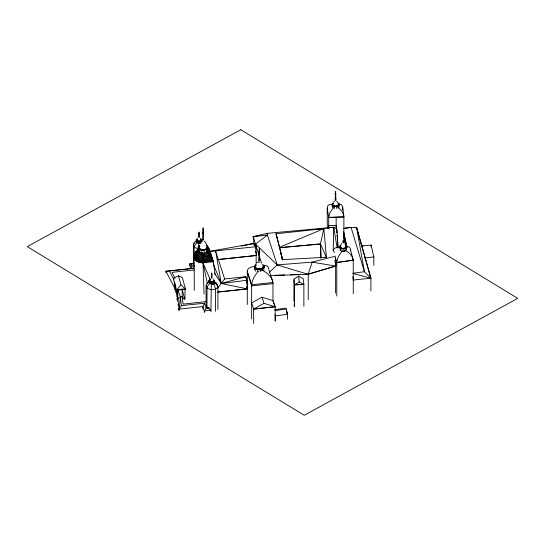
<?xml version="1.0" encoding="UTF-8"?>
<svg xmlns="http://www.w3.org/2000/svg" width="545" height="545" viewBox="0 0 545 545"><rect width="100%" height="100%" fill="white"/><g stroke="black" fill="none" stroke-linecap="round" stroke-linejoin="round"><path stroke-width="0.82" d="M253.772 244.044L253.772 238.438M198.864 250.353C199.109 254.379 204.988 253.357 207.475 252.86L211.814 257.744L213.184 261.818L208.844 248.493L207.563 247.784L209.954 255.217C207.127 256.756 192.984 256.661 197.821 249.869A5.886 3.399 0 0 1 198.802 249.215M246.81 282.535L246.851 280.293L245.686 276.731L224.608 278.986L217.816 287.971M261.552 263.153L253.091 236.673L266.975 233.369L333.738 227.265L333.213 250.387L334.46 252.478M203.142 227.967L203.619 239.773L203.047 240.059L202.549 239.725L203.053 227.994M258.705 260.653L259.243 248.922M335.584 191.54L335.938 200.178L335.529 200.397L335.148 200.151L335.502 191.54M341.661 251.463L345.728 250.584C349.284 252.601 352.935 255.871 353.18 260.217L336.721 262.561L338.166 256.92L341.953 251.122M199.068 232.163L199.027 237.15L199 232.163M211.794 273.059L211.746 278.039L211.726 273.052M336.013 261.845L335.768 266.076L308.109 274.319L270.702 275.654M247.287 272.309L251.654 285.921C251.64 280.225 254.91 275.007 258.657 270.94M179.121 310.759L180.402 296.807L177.731 289.661L183.556 288.945M247.287 304.539L247.307 271.233C247.532 267.69 251.606 266.362 254.624 266.825M198.796 243.377L198.237 248.82L194.313 247.423L193.393 244.555L194.136 242.675L195.287 241.605L196.384 241.156L196.874 242.695L198.796 243.377L201.228 243.118M215.575 311.318L215.575 289.211L217.966 287.263L216.971 284.837L214.962 283.168L213.953 284.006L211.521 284.265L211.317 285.464L210.915 311.883M199.817 246.354L199.463 245.652L198.101 247.144L198.673 248.718C200.778 250.68 204.028 250.557 206.535 249.467L206.868 249.085L204.089 249.917L204.014 253.091M255.973 265.572L255.619 264.87L254.256 266.362L254.828 267.942C256.933 269.898 260.19 269.775 262.697 268.685L263.024 268.303L260.251 269.141L260.176 271.601M333.186 250.639C333.663 247.621 337.348 247.055 339.828 247.648M338.99 207.604L338.833 203.448L339.331 204.6L338.397 205.71L336.394 206.357L336.333 208.544M340.727 245.959L340.462 245.454L339.528 246.565C340.148 249.242 343.827 249.133 345.809 248.173L346.061 247.886L344.059 248.534L343.997 251.374L342.601 251.334M195.655 241.789L196.125 240.713L197.079 240.25M198.734 236.952L199.341 236.993M211.453 277.841L212.059 277.882M202.549 239.725L202.985 239.446M259.277 248.861L259.686 260.851M333.063 203.782L332.791 203.271L332.218 206.753M340.462 245.454L339.882 246.967L340.332 250.632L340.332 248.016L339.528 246.565L340.332 248.016L341.756 248.466L345.809 248.173L346.995 246.776L346.504 245.625L345.346 245.121M196.827 242.389L196.479 240.113L196.915 239.051L196.2 239.875L196.588 240.774C200.233 242.144 204.641 241.333 196.827 240.931L196.2 239.875L196.827 240.931L196.827 242.389L198.039 242.961L201.044 242.668M197.011 239.568L197.065 240.522A2.418 1.397 0 0 0 198.278 241.231L199.933 241.272A1.935 1.117 0 0 0 201.064 240.631L201.01 239.671A2.418 1.397 0 0 0 200.71 239.384M213.981 280.818L213.313 282.038L211.099 282.228A2.527 1.458 0 0 1 209.764 281.527L209.641 279.939L209.198 281.002L209.546 283.277L212.366 283.959L214.41 282.814L214.287 280.246L214.41 282.814M194.565 254.706L194.04 255.959A9.878 5.702 0 0 0 195.526 259.706C200.506 263.828 207.379 261.348 213.095 261.048M196.043 251.592L195.607 252.642A8.298 4.789 0 0 0 196.854 255.789C200.935 259.188 206.582 257.131 211.269 256.893L208.469 248.173M196.547 251.102L196.139 252.083A7.759 4.476 0 0 0 197.304 255.026C201.085 258.18 206.303 256.273 210.649 256.048L208.047 247.934M198.366 249.576C194.027 255.646 206.623 255.823 209.185 254.406L207.277 248.459M198.4 249.978C196.983 255.121 205.683 254.583 208.36 253.616L207.413 250.68M198.584 251.279L198.584 247.703L199.463 245.652M255.619 264.87L254.74 266.927L254.74 269.789M204.3 312.592L204.3 310.957L202.89 306.576L179.121 309.124L181.383 305.656L204.477 303.19L202.89 306.576L202.89 309.035M208.578 282.072L209.587 281.145M199.647 243.07L199.695 241.524M209.641 279.939L208.926 280.764L209.307 281.663L210.758 282.399L213.96 281.976L212.421 282.412L212.366 283.959M345.251 245.291L346.211 246.115L346.504 245.625L346.661 249.78M263.412 265.906L263.814 265.238L262.288 264.529M333.124 202.454L334.562 201.05M340.788 244.63L341.81 243.499M209.246 308.129L206.167 308.456L204.3 310.957L210.915 310.248L206.991 307.509L206.065 304.641L206.065 285.444L207.107 283.25L209.103 282.044L209.6 283.584L211.521 284.265M197.174 238.444L197.515 237.995M201.343 239.643L201.568 239.357L200.233 238.73L201.343 239.643L201.691 241.919M176.498 290.26L180.94 284.776L178.447 275.811L173.221 278.461L176.498 290.26L185.579 289.286L182.303 277.494L178.447 275.811M332.791 203.271L331.864 204.382C332.484 207.066 336.163 206.957 338.145 205.99L338.397 205.71M196.479 240.113L197.127 239.364L197.045 240.638A2.527 1.458 0 0 0 198.38 241.34L200.969 240.897L201.05 239.602A2.527 1.458 0 0 0 200.71 239.309M196.479 241.571L197.127 240.822M201.044 241.21L201.95 240.256L201.568 239.357L201.95 240.256L201.044 241.21L199.647 241.619M346.661 247.164L346.995 246.776L345.809 248.173L345.809 250.789L343.997 251.374M263.93 267.329L264.386 266.812L263.814 265.238L263.93 270.197M196.159 251.667L194.197 255.244A9.721 5.614 0 0 0 195.662 258.93C200.553 262.983 207.304 260.537 212.918 260.251M194.94 253.343L195.9 252.26M333.853 207.468L330.038 212.441L328.69 217.353L343.888 216.835C343.793 212.85 340.788 209.627 337.798 207.332M194.483 243.533L193.393 244.555L193.407 263.944L194.327 266.812M206.276 285.287L207.032 288.312L206.991 307.509L209.26 307.911M269.271 272.377L277.228 264.89L312.203 262.131L335.543 256.123M196.874 242.695C193.175 245.597 194.354 251.013 194.327 255.006M209.6 283.584L207.883 285.675L207.032 288.312L210.963 289.708L215.616 289.211L213.953 284.006M177.793 300.922L177.793 298.612L180.402 296.807L182.207 296.609L184.087 299.355M343.541 242.471L342.832 242.273L343.561 242.239M256.927 262.547L258.405 261.702M198.407 249.508L195.607 252.131L195.144 253.241A8.768 5.062 0 0 0 196.459 256.566C200.805 260.183 206.814 257.996 211.814 257.744M196.874 250.652L198.046 249.876M196.486 251.136L197.733 250.305M209.852 280.225L210.227 279.98M259.556 252.71L259.897 251.879L258.916 251.477M259.911 262.254L258.65 262.295M294.572 306.528L294.552 284.817L293.939 279.074L298.599 276.213L303.245 278.74L303.858 284.49L303.878 306.195M294.552 284.817L299.212 281.956L303.858 284.463L294.552 284.817L303.858 284.463M275.225 321.005L275.225 306.746L272.963 300.595L262.05 297.202L251.64 302.877L253.643 309.131L253.643 323.464M260.312 270.763L262.799 270.497C267.418 273.038 272.139 277.01 272.984 282.508L272.963 300.595L274.939 306.76L264.025 303.367L253.616 309.042L275.225 306.746M279.231 247.41L323.853 228.648L326.394 257.247L324.718 257.512M259.127 258.691L259.447 258.97M259.127 259.911L259.379 260.21M263.651 265.933C265.987 264.645 268.896 266.43 268.685 269.121M305.718 274.196L308.245 274.108L335.631 265.946M346.463 246.905C348.596 245.89 350.878 247.791 350.51 250.06M209.307 281.663L210.758 282.399L213.763 282.099L214.669 281.145L214.287 280.246M332.355 205.533L334.235 206.535L336.394 206.357L338.145 205.99L339.331 204.6L338.145 205.99L338.145 207.958M241.449 246.061L253.834 243.479L255.271 246.102M198.673 248.718L201.18 250.114L206.535 249.467L208.231 247.594L207.659 246.013L206.133 245.311M254.828 267.942L257.335 269.339L260.251 269.141L262.697 268.685L264.386 266.812L262.697 268.685L262.697 270.831M209.791 251.306L253.834 243.479L254.352 245.89M343.391 228.546L351.069 227.394L356.594 227.428L370.9 278.168L370.9 290.894M335.148 257.329L336.79 262.458L353.255 260.115L353.255 293.632M274.578 309.717L285.205 308.211L286.418 308.981L287.488 314.295L286.336 311.229M274.973 310.602L286.418 308.981M275.218 320.991L275.205 315.977L287.494 314.254L287.508 319.254M343.766 228.307L351.069 227.394L364.414 271.703L370.838 278.161L352.629 273.358L364.414 271.703L356.594 227.428L354.952 227.572M247.151 284.218L246.851 280.293L221.263 283.475L214.321 273.059M255.632 236.435L253.091 236.673L257.295 236.183M317.776 229.125L319.459 228.927M321.979 228.634L325.338 228.239M327.02 228.048L333.738 227.265L336.865 228.961L338.118 247.961M253.091 236.673L267.411 235.072L277.228 264.89L308.109 274.319L312.203 262.131L335.768 266.076L335.509 264.427M253.643 309.131L274.939 306.76M338.922 204.109L341.313 204.402L342.676 206.807L343.888 216.992L343.888 243.09M209.798 251.477L255.632 246.756L255.85 249.14M217.802 259.549L256.136 255.448M218.102 259.618L256.429 255.516L256.143 252.328M193.877 263.433L189.674 263.882L189.674 266.192M193.741 263.542L189.674 263.882L191.179 268.562L193.679 268.351L191.472 263.787L191.179 268.562L165.932 271.26L165.932 272.8M174.434 289.858L174.434 287.556L165.932 271.26L193.679 268.351M194.265 269.959L172.063 272.33L174.965 278.304M364.619 257.928L373.829 256.94L373.829 265.361M247.287 283.986L247.212 288.857M247.307 271.233L251.654 284.79L272.984 282.508L268.937 269.911M251.64 285.866L272.984 283.638M217.973 291.984L247.287 288.85L246.524 286.459M217.68 292.113L247.512 288.925L221.263 283.475L213.259 264.039M370.9 278.168L353.187 280.048L352.908 276.703M205.921 301.664L183.106 304.103L182.207 296.609L182.146 289.191L184.619 299.082M205.009 252.308L206.541 252.144L207.475 252.86L207.011 251.429M212.639 259.427C207.182 259.706 200.615 262.091 195.866 258.146A9.483 5.47 0 0 1 194.436 254.549M200.676 262.724L213.374 261.818L215.214 274.85M253.772 236.83L255.469 236.673M361.955 245.924L371.118 245.08L373.829 256.94M279.285 247.668L320.48 243.922L326.394 257.247L282.698 259.645L276.077 233.764L323.853 228.648L320.48 243.922L321.332 257.983M279.708 247.716L320.494 244.017L320.494 258.303M343.445 228.593L345.973 228.382M340.019 247.716L341.906 248.711L344.059 248.534M331.673 204.361C329.439 203.932 326.905 205.588 327.245 208.04L328.696 217.516L343.888 216.992M274.564 275.307L284.667 274.946M290.56 274.741L299.825 274.408M342.934 248.329L343.663 248.316A2.78 1.608 0 0 0 346.014 246.892L345.993 246.469M336.394 206.357L332.668 205.833L331.864 204.382L332.668 205.833L332.668 207.795M204.089 249.917L200.962 249.78L199.102 249.133L198.101 247.144L198.584 247.703M260.251 269.141L257.117 268.998L255.258 268.358L254.256 266.362L255.258 268.358L255.258 271.219M212.421 282.412L209.546 281.82L208.926 280.764L209.546 281.82L209.546 283.277M202.202 252.505L202.706 252.546L202.808 262.894M201.841 241.006L202.495 241.135M198.666 262.234L202.992 262.894L209.859 278.706L209.859 280.362M198.85 262.234L195.464 260.469A9.953 5.75 0 0 1 193.966 256.688M196.588 240.774L198.039 241.51L198.039 242.961M204.239 241.176L205.663 242.402L206.916 245.468M360.899 244.644L363.065 245.884M175.776 285.628L175.463 292.358M336.64 201.105L338.336 203.367M195.655 260.462L197.079 261.471M277.228 264.89L255.476 244.14L267.411 235.072L266.975 233.369M180.94 284.776L185.579 289.286M208.844 248.493L209.784 251.231M213.19 278.856L213.504 279.299M169.352 270.954L174.039 279.932M224.608 278.986L215.636 251.034L221.263 283.475L245.686 276.731L246.851 280.293M286.847 312.762L287.494 314.254M214.062 280.539L214.669 281.145L213.763 282.099L213.763 283.557M275.205 315.977L274.918 314.513M209.661 278.161L210.186 279.748M335.182 257.778L336.721 262.561M280.43 252.635L282.76 259.897M281.438 257.056L282.187 259.386M262.05 297.202L264.025 303.367M209.409 249.372L213.374 261.818M209.157 248.895L212.271 258.589C207.018 258.861 200.703 261.15 196.132 257.356A9.163 5.287 0 0 1 194.756 253.881M204.477 303.19L206.167 308.456M214.962 283.168L214.56 281.894L216.535 283.025L217.966 287.263M217.142 284.776L217.918 287.256L217.918 309.369M176.805 298.435L177.547 300.874M356.594 227.428L370.838 278.161M350.585 249.951L353.18 260.217M282.651 259.951L276.077 233.764L276.771 237.872M343.738 233.628L346.511 246.047M343.67 231.734L347.076 247.553M255.394 250.7L255.741 252.308M207.393 283.618L202.992 262.894L204.082 294.13M345.435 245.359L343.588 235.665M343.65 233.635L346.204 246.067M333.738 227.265L337.137 247.948M346.102 246.395L346.17 246.837A2.909 1.683 0 0 1 343.875 248.418L343.105 248.452A2.984 1.724 0 0 1 340.353 247.11L340.278 246.674M332.614 204.491L332.682 204.934A2.984 1.724 0 0 0 335.441 206.276L336.204 206.242A2.909 1.683 0 0 0 338.5 204.661L338.431 204.218A2.984 1.724 0 0 0 338.166 203.803M334.868 260.306L335.257 262.779M336.163 217.21L336.163 228.062M179.121 309.124L176.614 289.225M174.993 283.298L175.408 286.438L174.434 287.556L174.393 281.854M329.017 228.178L328.696 225.657L336.17 225.398L336.721 232.606M210.077 252.069L210.295 253.745M178.099 304.165L178.304 305.806M178.61 308.279L178.815 309.928M180.402 296.807L181.383 305.656M294.123 304.021L294.395 306.528M298.599 276.213L299.212 281.956M215.636 251.034L215.779 252.628M336.721 229.2L336.939 232.565M337.103 235.093L337.491 240.985M337.607 242.675L337.934 247.723M213.899 280.879L213.79 281.52A1.935 1.117 0 0 1 212.652 282.16L210.997 282.119A2.418 1.397 0 0 1 209.791 281.411L209.736 280.457A1.935 1.117 0 0 1 210.002 280.185M340.414 246.538L340.434 246.96M246.633 279.878L246.687 283.073M177.793 298.612L177.731 289.661L176.744 290.819L176.791 296.746M184.973 289.497L185.021 299.123M194.143 258.003L194.306 290.383M293.918 279.81L293.939 301.514M371.118 245.08L371.118 246.762M358.01 232.238L358.01 233.894M342.689 207.672L342.689 210.193M341.906 248.711L341.906 251.313M336.79 262.458L336.79 296.058M335.631 258.841L335.631 293.176M334.235 206.535L334.235 208.483M328.696 217.516L328.696 228.185M327.245 208.197L327.245 228.464M308.245 274.108L308.245 299.634M257.335 269.339L257.335 271.471M256.143 245.025L256.136 264.529M251.654 284.79L251.64 318.914M210.758 282.399L210.758 283.85M207.774 251.688L207.659 246.013L207.25 246.681L207.774 248.111L208.231 247.594L206.535 249.467L206.535 252.328M201.18 250.114L201.18 252.962M199.102 249.133L199.102 252.71M182.207 296.609L182.207 298.149M194.654 259.291A9.953 5.75 0 0 1 194.156 256.688M213.429 280.198A2.527 1.458 0 0 1 213.776 280.491M206.889 247.151A3.829 2.207 0 0 1 203.571 249.617A3.829 2.207 0 0 1 199.3 247.703M206.725 246.483A4.006 2.316 0 0 1 203.85 249.76A4.006 2.316 0 0 1 199.116 247.307M199.334 246.715A4.006 2.316 0 0 1 199.804 246.177M332.77 204.777A2.848 1.642 0 0 0 335.264 206.146L335.999 206.139A2.78 1.608 0 0 0 338.35 204.716L338.322 204.286A2.848 1.642 0 0 0 338.111 203.884M332.736 204.45A2.848 1.642 0 0 1 333.179 203.632M332.913 203.946A2.78 1.608 0 0 1 333.267 203.571M342.934 248.445A2.909 1.683 0 0 1 340.387 247.048M340.353 246.708A2.909 1.683 0 0 1 340.802 245.87M345.918 246.088A2.909 1.683 0 0 1 346.136 246.504M340.652 246.163A2.78 1.608 0 0 1 341 245.788M345.905 245.938A2.984 1.724 0 0 1 346.164 246.354M262.779 267.506A3.829 2.207 0 0 1 258.732 268.835A3.829 2.207 0 0 1 255.455 266.921M255.462 266.341A3.829 2.207 0 0 1 255.728 265.79M263.051 266.369A3.829 2.207 0 0 1 263.044 266.948M262.881 265.701A4.006 2.316 0 0 1 258.964 269.012A4.006 2.316 0 0 1 255.959 265.395M202.406 232.695C203.299 235.365 204.375 230.794 202.406 232.695M335.046 193.768C335.686 195.709 336.531 192.351 335.046 193.768M198.653 234.078C199.184 235.338 199.77 233.206 198.653 234.078M211.371 274.966C211.91 276.233 212.489 274.067 211.371 274.966M335.345 198.782L335.768 198.83L335.373 198.755M335.345 199.674L335.768 199.722L335.345 199.674M343.009 240.965L343.432 241.006L343.009 240.965M343.009 241.857L343.432 241.898L343.037 241.83M240.774 129.73L27.25 246.626L304.239 415.27L517.75 298.367L240.774 129.73"/></g></svg>
